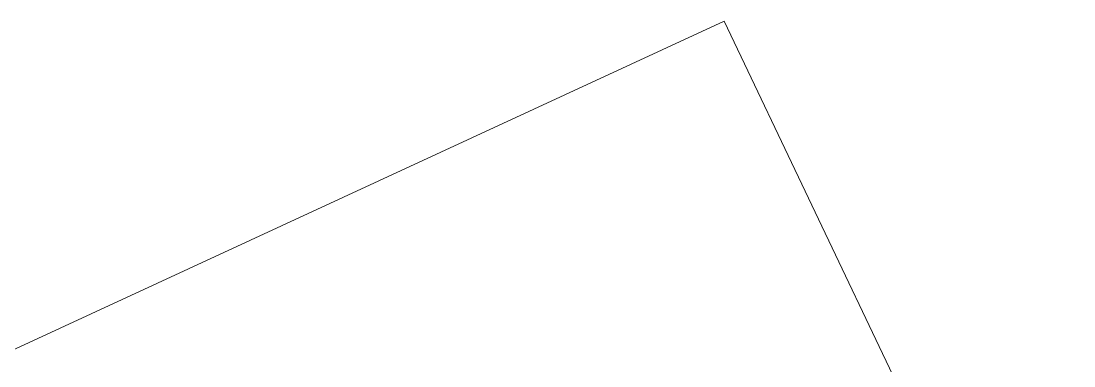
# Model space of a CAD drawing. Extents: x 0 to 420, y 0 to 297.
# Drawn here: x 128.2195419 to 128.2199451, y 176.9820149 to 176.9821471 of the extents above; entities that cross this region are included whole.
import ezdxf

# ---------------------------------------------------------------- set-up
doc = ezdxf.new("R2010")
doc.units = 0
doc.layers.add('L35', color=3, linetype='CONTINUOUS')
doc.layers.add('text', color=7, linetype='CONTINUOUS')

# ---------------------------------------------------------------- blocks, each defined once
blk = doc.blocks.new('kablogo')
at = {"layer": 'text', "lineweight": 0}
for points in [[(30.58255323, 16.37858774), (30.46313764, 16.32333575), (30.33124578, 16.23065498), (30.28312308, 16.1682737), (30.24569431, 16.00251773), (30.26708218, 15.89914303), (30.30272863, 15.73338705), (30.3401574, 15.5694134), (30.34550436, 15.54980786), (30.38293313, 15.3858342), (30.41501493, 15.22007822), (30.44174977, 15.05432225), (30.46135531, 14.88500163), (30.47026693, 14.78162693), (30.47917854, 14.63904114), (30.48630783, 14.48041446), (30.49165479, 14.30574687), (30.49521944, 14.11503838), (30.49521944, 13.90650667), (30.49165479, 13.84412539), (30.4845255, 13.69619263), (30.47739622, 13.53221898), (30.4684846, 13.35220442)], [(30.87307177, 13.41280338), (30.88020106, 13.582124), (30.88911267, 13.81204358), (30.90158893, 14.10256212), (30.90337125, 14.12216767), (30.9069359, 14.26653578), (30.91050054, 14.43763872), (30.91050054, 14.63191186), (30.90871822, 14.76736835), (30.90515357, 14.94381826), (30.89445964, 15.11670353), (30.88198338, 15.28067718), (30.86416016, 15.44108619), (30.84098997, 15.59436591), (30.81247281, 15.74942796), (30.76969708, 15.91518393), (30.71622741, 16.07381062), (30.65384613, 16.22887266), (30.58255323, 16.37858774)]]:
    blk.add_lwpolyline(points, dxfattribs=at)

msp = doc.modelspace()

# ---------------------------------------------------------------- block references
at = {"layer": 'L35', "xscale": 0.5397594371171976, "yscale": 0.5397594371171976, "zscale": 0.5397594371171976}
msp.add_blockref('kablogo', (111.71258935, 168.14164977), dxfattribs=at)

doc.saveas('drawing.dxf')
